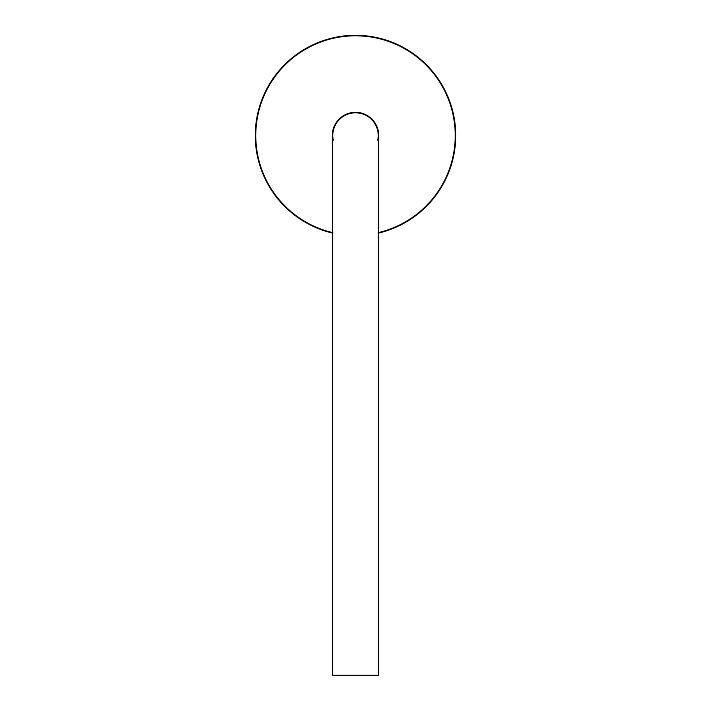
<?xml version="1.0" encoding="UTF-8"?>
<svg xmlns="http://www.w3.org/2000/svg" width="711" height="711" viewBox="0 0 711 711"><rect width="100%" height="100%" fill="white"/><g stroke="black" fill="none" stroke-linecap="round" stroke-linejoin="round"><path stroke-width="1.07" d="M378.501 137.241L378.501 675.45L332.499 675.45L332.499 137.241M272.98 79.072A99.984 99.984 0 0 0 332.775 232.897A99.984 99.984 0 0 1 272.98 79.072A99.984 99.984 0 0 1 438.02 79.072A99.984 99.984 0 0 1 378.225 232.897A99.984 99.984 0 0 0 438.02 79.072A99.984 99.984 0 0 0 272.98 79.072M355.5 112.542A23.001 23.001 0 0 0 333.05 140.52A23.001 22.992 0 0 1 355.5 112.542A23.001 22.992 0 0 1 377.95 140.52A23.001 23.001 0 0 0 355.5 112.542"/></g></svg>
